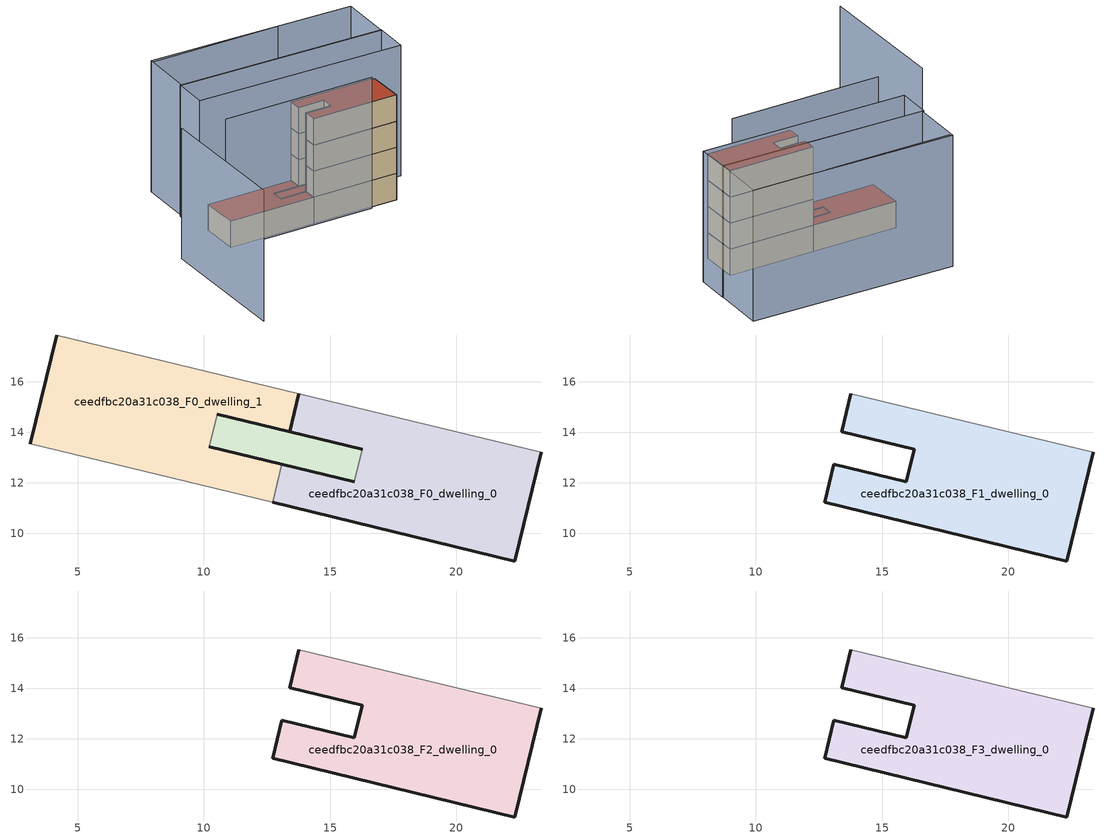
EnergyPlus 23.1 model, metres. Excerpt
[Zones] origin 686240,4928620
ceedfbc20a31c038_F0_dwelling_0
 floor ground (EU_floor_Construction): 22.32,8.91 23.37,13.22 13.76,15.54 13.4,14.03 16.28,13.33 15.97,12.04 13.09,12.74 12.72,11.22 z0
 wall outside (EU_wall_Construction): 13.09,12.74 15.97,12.04 / 16.28,13.33 13.4,14.03 13.76,15.54 / 23.37,13.22 22.32,8.91 12.72,11.22 z0:3
 wall adiabatic (EU_wall_Construction): 13.76,15.54 23.37,13.22 z0:3
 wall to ceedfbc20a31c038_F0_dwelling_1 (EU_wall_Construction): 12.72,11.22 13.09,12.74 z0:3
 wall to ceedfbc20a31c038_F0_circulation (EU_wall_Construction): 15.97,12.04 16.28,13.33 z0:3
ceedfbc20a31c038_F0_dwelling_1
 floor ground (EU_floor_Construction): 12.72,11.22 13.09,12.74 10.2,13.43 10.52,14.73 13.4,14.03 13.76,15.54 4.16,17.86 3.12,13.54 z0
 wall outside (EU_wall_Construction): 10.2,13.43 13.09,12.74 / 3.12,13.54 4.16,17.86 / 13.76,15.54 13.4,14.03 10.52,14.73 z0:3
 wall adiabatic (EU_wall_Construction): 12.72,11.22 3.12,13.54 / 4.16,17.86 13.76,15.54 z0:3
 wall to ceedfbc20a31c038_F0_circulation (EU_wall_Construction): 10.52,14.73 10.2,13.43 z0:3
 roof outside (EU_roof_Construction): 13.76,15.54 13.4,14.03 10.52,14.73 10.2,13.43 13.09,12.74 12.72,11.22 3.12,13.54 4.16,17.86 z3
ceedfbc20a31c038_F0_circulation
 floor ground (EU_floor_Construction): 15.97,12.04 16.28,13.33 10.52,14.73 10.2,13.43 z0
 wall outside (EU_wall_Construction): 15.97,12.04 10.2,13.43 / 10.52,14.73 16.28,13.33 z0:3
 roof outside (EU_roof_Construction): 16.28,13.33 15.97,12.04 10.2,13.43 10.52,14.73 z3
ceedfbc20a31c038_F1_dwelling_0
 floor to ceedfbc20a31c038_F0_dwelling_0 (EU_floor_Construction): 22.32,8.91 23.37,13.22 13.76,15.54 13.4,14.03 16.28,13.33 15.97,12.04 13.09,12.74 12.72,11.22 z3
 wall outside (EU_wall_Construction): 23.37,13.22 22.32,8.91 12.72,11.22 13.09,12.74 15.97,12.04 16.28,13.33 13.4,14.03 13.76,15.54 z3:6
 wall adiabatic (EU_wall_Construction): 13.76,15.54 23.37,13.22 z3:6
ceedfbc20a31c038_F2_dwelling_0
 floor to ceedfbc20a31c038_F1_dwelling_0 (EU_floor_Construction): 22.32,8.91 23.37,13.22 13.76,15.54 13.4,14.03 16.28,13.33 15.97,12.04 13.09,12.74 12.72,11.22 z6
 wall outside (EU_wall_Construction): 23.37,13.22 22.32,8.91 12.72,11.22 13.09,12.74 15.97,12.04 16.28,13.33 13.4,14.03 13.76,15.54 z6:9
 wall adiabatic (EU_wall_Construction): 13.76,15.54 23.37,13.22 z6:9
ceedfbc20a31c038_F3_dwelling_0
 floor to ceedfbc20a31c038_F2_dwelling_0 (EU_floor_Construction): 22.32,8.91 23.37,13.22 13.76,15.54 13.4,14.03 16.28,13.33 15.97,12.04 13.09,12.74 12.72,11.22 z9
 wall outside (EU_wall_Construction): 23.37,13.22 22.32,8.91 12.72,11.22 13.09,12.74 15.97,12.04 16.28,13.33 13.4,14.03 13.76,15.54 z9:12
 wall adiabatic (EU_wall_Construction): 13.76,15.54 23.37,13.22 z9:12
 roof outside (EU_roof_Construction): 23.37,13.22 22.32,8.91 12.72,11.22 13.09,12.74 15.97,12.04 16.28,13.33 13.4,14.03 13.76,15.54 z12
shading: 2.35,13.53 19.22,9.36 / -2.11,15.36 -5.85,0 / 20.42,23.94 6.18,27.48 / 26.27,12.21 3.39,18.24 / 3.39,18.24 4.37,21.98 / 4.37,21.98 27.25,15.95 / 27.25,15.95 26.27,12.21 / 27.18,15.91 4.51,21.94 / 4.51,21.94 6.07,27.81 / 6.07,27.81 28.74,21.78 / 28.74,21.78 27.18,15.91 z0:15
[Building]
EU S2 Campaign: North Axis=0; Terrain=City; Solar Distribution=FullExterior
[Site:Location]
Bologna: Latitude=44.5; Longitude=11.25; Time Zone=1; Elevation=37
[SizingPeriod:WeatherFileDays]
AnnualSizingPeriod: Begin Month=1; Begin Day of Month=1; End Month=12; End Day of Month=31; Day of Week for Start Day=Monday; Use Weather File Daylight Saving Period=No; Use Weather File Rain and Snow Indicators=No
[MATERIAL]
EU_InternalMass_Material: Roughness=MediumRough; Thickness=0.1; Conductivity=1; Density=1800; Specific Heat=900; Thermal Absorptance=0.9; Solar Absorptance=0.7; Visible Absorptance=0.7
[MATERIAL:NOMASS] Roughness=MediumRough; Thermal Absorptance=0.9; Solar Absorptance=0.7; Visible Absorptance=0.7
Name | Thermal Resistance
EU_wall_NoMass | 0.937881
EU_roof_NoMass | 0.548572
EU_floor_NoMass | 0.71348
[CONSTRUCTION]
EU_wall_Construction: EU_wall_NoMass
EU_roof_Construction: EU_roof_NoMass
EU_floor_Construction: EU_floor_NoMass
EU_InternalMass_Construction: EU_InternalMass_Material
[ZONE] Type=1; Multiplier=1; Ceiling Height=autocalculate; Floor Area=autocalculate; Part of Total Floor Area=Yes
Name | Volume
ceedfbc20a31c038_F0_dwelling_0; ceedfbc20a31c038_F0_dwelling_1 | 119.83
ceedfbc20a31c038_F1_dwelling_0; ceedfbc20a31c038_F2_dwelling_0; ceedfbc20a31c038_F3_dwelling_0 | 119.832
ceedfbc20a31c038_F0_circulation | 23.6997
[INTERNALMASS] Construction=EU_InternalMass_Construction
Name | Zone or ZoneList | Surface Area
ceedfbc20a31c038_F0_dwelling_0_EU_InternalMass | ceedfbc20a31c038_F0_dwelling_0 | 39.9445
ceedfbc20a31c038_F0_dwelling_1_EU_InternalMass | ceedfbc20a31c038_F0_dwelling_1 | 39.9445
ceedfbc20a31c038_F1_dwelling_0_EU_InternalMass | ceedfbc20a31c038_F1_dwelling_0 | 88.7965
ceedfbc20a31c038_F2_dwelling_0_EU_InternalMass | ceedfbc20a31c038_F2_dwelling_0 | 88.7965
ceedfbc20a31c038_F3_dwelling_0_EU_InternalMass | ceedfbc20a31c038_F3_dwelling_0 | 88.7965
[OTHEREQUIPMENT] Fuel Type=Electricity; Design Level Calculation Method=Watts/Area; Power per Zone Floor Area=1; Fraction Latent=0; Fraction Radiant=0; Fraction Lost=0; Carbon Dioxide Generation Rate=0; EndUse Subcategory=EU_Step8_InternalGains
Name | Zone or ZoneList or Space or SpaceList | Schedule
EU_Step8_InternalGain_ceedfbc20a31c038_F0_dwelling_0_f000 | ceedfbc20a31c038_F0_dwelling_0 | EU_Step8_GainSchedule_ceedfbc20a31c038_F0_dwelling_0_f000
EU_Step8_InternalGain_ceedfbc20a31c038_F0_dwelling_1_f000 | ceedfbc20a31c038_F0_dwelling_1 | EU_Step8_GainSchedule_ceedfbc20a31c038_F0_dwelling_1_f000
EU_Step8_InternalGain_ceedfbc20a31c038_F1_dwelling_0_f000 | ceedfbc20a31c038_F1_dwelling_0 | EU_Step8_GainSchedule_ceedfbc20a31c038_F1_dwelling_0_f000
EU_Step8_InternalGain_ceedfbc20a31c038_F2_dwelling_0_f000 | ceedfbc20a31c038_F2_dwelling_0 | EU_Step8_GainSchedule_ceedfbc20a31c038_F2_dwelling_0_f000
EU_Step8_InternalGain_ceedfbc20a31c038_F3_dwelling_0_f000 | ceedfbc20a31c038_F3_dwelling_0 | EU_Step8_GainSchedule_ceedfbc20a31c038_F3_dwelling_0_f000
[ZONEINFILTRATION:DESIGNFLOWRATE]
EU_Circulation_Infiltration_ceedfbc20a31c038_F0_circulation: Zone or ZoneList or Space or SpaceList=ceedfbc20a31c038_F0_circulation; Schedule=EU_AlwaysOn; Design Flow Rate Calculation Method=Flow/Area; Flow Rate per Floor Area=0.0005; Constant Term Coefficient=1; Temperature Term Coefficient=0; Velocity Term Coefficient=0; Velocity Squared Term Coefficient=0
[ZONEVENTILATION:DESIGNFLOWRATE] Schedule=EU_AlwaysOn; Design Flow Rate Calculation Method=AirChanges/Hour; Air Changes per Hour=0.687892; Ventilation Type=Natural; Fan Pressure Rise=0; Fan Total Efficiency=1; Constant Term Coefficient=1; Temperature Term Coefficient=0; Velocity Term Coefficient=0; Velocity Squared Term Coefficient=0; Minimum Indoor Temperature=-100; Maximum Indoor Temperature=100; Delta Temperature=-100; Minimum Outdoor Temperature=-100; Maximum Outdoor Temperature=100; Maximum Wind Speed=40
Name | Zone or ZoneList or Space or SpaceList
EU_ConstantAir_ceedfbc20a31c038_F0_dwelling_0 | ceedfbc20a31c038_F0_dwelling_0
EU_ConstantAir_ceedfbc20a31c038_F0_dwelling_1 | ceedfbc20a31c038_F0_dwelling_1
EU_ConstantAir_ceedfbc20a31c038_F1_dwelling_0 | ceedfbc20a31c038_F1_dwelling_0
EU_ConstantAir_ceedfbc20a31c038_F2_dwelling_0 | ceedfbc20a31c038_F2_dwelling_0
EU_ConstantAir_ceedfbc20a31c038_F3_dwelling_0 | ceedfbc20a31c038_F3_dwelling_0
[HVACTEMPLATE:THERMOSTAT] Constant Heating Setpoint=20; Constant Cooling Setpoint=50
EU_HeatOnly_ceedfbc20a31c038_F0_dwelling_0; EU_HeatOnly_ceedfbc20a31c038_F0_dwelling_1; EU_HeatOnly_ceedfbc20a31c038_F1_dwelling_0; EU_HeatOnly_ceedfbc20a31c038_F2_dwelling_0; EU_HeatOnly_ceedfbc20a31c038_F3_dwelling_0
[HVACTEMPLATE:ZONE:IDEALLOADSAIRSYSTEM] System Availability Schedule=EU_AlwaysOn; Maximum Heating Supply Air Temperature=50; Minimum Cooling Supply Air Temperature=13; Maximum Heating Supply Air Humidity Ratio=0.0156; Minimum Cooling Supply Air Humidity Ratio=0.0077; Heating Limit=NoLimit; Cooling Limit=NoLimit; Heating Availability Schedule=EU_AlwaysOn; Cooling Availability Schedule=EU_CoolingOff; Dehumidification Control Type=ConstantSensibleHeatRatio; Cooling Sensible Heat Ratio=0.7; Dehumidification Setpoint=60; Humidification Control Type=None; Humidification Setpoint=30; Outdoor Air Method=None; Outdoor Air Flow Rate per Person=0.00944; Outdoor Air Flow Rate per Zone Floor Area=0; Outdoor Air Flow Rate per Zone=0; Demand Controlled Ventilation Type=None; Outdoor Air Economizer Type=NoEconomizer; Heat Recovery Type=None; Sensible Heat Recovery Effectiveness=0.7; Latent Heat Recovery Effectiveness=0.65
Name | Template Thermostat
ceedfbc20a31c038_F0_dwelling_0 | EU_HeatOnly_ceedfbc20a31c038_F0_dwelling_0
ceedfbc20a31c038_F0_dwelling_1 | EU_HeatOnly_ceedfbc20a31c038_F0_dwelling_1
ceedfbc20a31c038_F1_dwelling_0 | EU_HeatOnly_ceedfbc20a31c038_F1_dwelling_0
ceedfbc20a31c038_F2_dwelling_0 | EU_HeatOnly_ceedfbc20a31c038_F2_dwelling_0
ceedfbc20a31c038_F3_dwelling_0 | EU_HeatOnly_ceedfbc20a31c038_F3_dwelling_0
[SIZING:ZONE] Zone Cooling Design Supply Air Temperature Input Method=SupplyAirTemperature; Zone Cooling Design Supply Air Temperature=13; Zone Heating Design Supply Air Temperature Input Method=SupplyAirTemperature; Zone Heating Design Supply Air Temperature=50; Zone Cooling Design Supply Air Humidity Ratio=0.008; Zone Heating Design Supply Air Humidity Ratio=0.008; Cooling Design Air Flow Method=DesignDay; Cooling Design Air Flow Rate=0; Cooling Minimum Air Flow per Zone Floor Area=0.000762; Cooling Minimum Air Flow=0; Cooling Minimum Air Flow Fraction=0.2; Heating Design Air Flow Method=DesignDay; Heating Design Air Flow Rate=0; Heating Maximum Air Flow per Zone Floor Area=0.002032; Heating Maximum Air Flow=0.141576; Heating Maximum Air Flow Fraction=0.3; Account for Dedicated Outdoor Air System=No; Dedicated Outdoor Air System Control Strategy=NeutralSupplyAir; Dedicated Outdoor Air Low Setpoint Temperature for Design=autosize; Dedicated Outdoor Air High Setpoint Temperature for Design=autosize; Zone Load Sizing Method=Sensible Load Only No Latent Load; Zone Latent Cooling Design Supply Air Humidity Ratio Input Method=HumidityRatioDifference; Zone Cooling Design Supply Air Humidity Ratio Difference=0.005; Zone Latent Heating Design Supply Air Humidity Ratio Input Method=HumidityRatioDifference; Zone Humidification Design Supply Air Humidity Ratio Difference=0.005
ceedfbc20a31c038_F0_dwelling_0; ceedfbc20a31c038_F0_dwelling_1; ceedfbc20a31c038_F1_dwelling_0; ceedfbc20a31c038_F2_dwelling_0; ceedfbc20a31c038_F3_dwelling_0
[SCHEDULE:CONSTANT]
Name | Hourly Value
EU_AlwaysOn | 1
EU_CoolingOff | 0
[SCHEDULE:FILE] Column Number=1; Rows to Skip at Top=0; Number of Hours of Data=8760; Column Separator=Comma; Interpolate to Timestep=No; Minutes per Item=60; Adjust Schedule for Daylight Savings=Yes
Name | File
EU_Step8_GainSchedule_ceedfbc20a31c038_F0_dwelling_0_f000 | ../../schedules/ceedfbc20a31c038/ceedfbc20a31c038_F0_dwelling_0_f000_gain.csv
EU_Step8_GainSchedule_ceedfbc20a31c038_F0_dwelling_1_f000 | ../../schedules/ceedfbc20a31c038/ceedfbc20a31c038_F0_dwelling_1_f000_gain.csv
EU_Step8_GainSchedule_ceedfbc20a31c038_F1_dwelling_0_f000 | ../../schedules/ceedfbc20a31c038/ceedfbc20a31c038_F1_dwelling_0_f000_gain.csv
EU_Step8_GainSchedule_ceedfbc20a31c038_F2_dwelling_0_f000 | ../../schedules/ceedfbc20a31c038/ceedfbc20a31c038_F2_dwelling_0_f000_gain.csv
EU_Step8_GainSchedule_ceedfbc20a31c038_F3_dwelling_0_f000 | ../../schedules/ceedfbc20a31c038/ceedfbc20a31c038_F3_dwelling_0_f000_gain.csv
